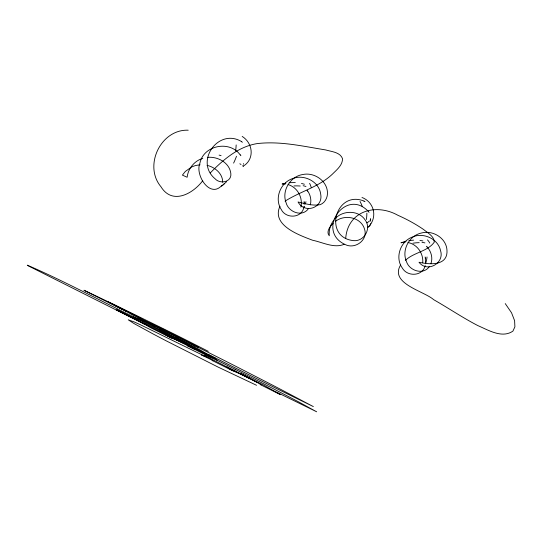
<?xml version="1.0" encoding="UTF-8"?>
<svg xmlns="http://www.w3.org/2000/svg" width="542" height="542" viewBox="0 0 542 542"><rect width="100%" height="100%" fill="white"/><g stroke="black" fill="none" stroke-linecap="round" stroke-linejoin="round"><path stroke-width="0.81" d="M304.204 204.375L304.143 202.464M222.66 182.288C222.904 173.664 214.856 167.099 207.024 165.344M425.578 263.778L425.307 258.039M345.688 238.568C347.632 210.879 375.891 202.945 397.896 215.289C406.839 219.232 415.443 223.948 423.512 229.449C427.611 232.884 434.115 236.102 434.291 242.132C427.645 251.549 413.722 252.355 405.423 260.336M370.809 223.636L369.854 225.736L367.971 227.254A17.94 17.744 10.8 0 0 361.975 197.478M303.927 206.827C302.375 218.277 285.98 219.185 281.244 209.469C274.089 198.629 280.404 182.627 292.517 178.623C304.069 173.894 319.265 181.584 320.728 194.354C323.242 207.85 304.665 214.185 298.053 201.976C305.268 203.704 312.937 206.048 320.227 204.666C324.597 202.965 327.307 198.365 327.456 193.779C327.985 181.367 314.577 171.997 302.903 174.497C290.316 176.319 281.474 190.689 286.068 202.674C288.412 212.132 302.402 217.559 308.52 208.528M310.275 204.876C311.657 200.228 310.458 195.093 307.775 191.143M425.199 265.58C422.835 276.332 407.401 277.057 402.313 268.039C394.854 257.796 400.172 241.976 411.683 237.308C422.733 231.929 438.031 238.392 440.571 250.736C444.603 263.127 427.265 273.114 418.993 262.233C429.603 264.706 447.977 266.122 446.981 250.268C446.398 238.094 432.753 229.822 421.412 233.013C409.305 235.587 401.439 249.916 406.398 261.4C409.271 270.919 423.634 275.492 429.549 266.271M430.897 263.669C433.044 258.019 431.175 251.468 427.238 247.064M279.963 206.245C271.149 225.296 299.326 235.181 312.585 240.242C322.524 242.247 334.245 248.629 344.143 244.279M221.8 185.459C210.018 198.745 194.883 174.924 199.863 163.379C203.27 145.263 229.706 139.978 240.174 154.883M400.572 265.065C389.373 283.574 424.081 291.095 433.661 299.672C448.491 308.12 462.658 317.714 477.814 325.586C488.342 330.058 502.014 338.689 512.935 331.101L514.9 326.826L514.602 320.674L511.546 312.795L505.239 303.595M333.953 220.032C330.376 224.381 328.669 230.201 329.299 235.804C325.749 231.678 330.139 226.509 333.018 223.44M202.735 180.723C192.823 193.894 172.22 205.181 160.927 186.692C143.312 165.689 160.811 129.084 188.216 130.202M334.97 218.88C342.639 210.1 358.587 209.869 365.193 220.011C371.656 228.46 364.231 241.576 353.716 240.648C322.646 237.687 335.491 189.619 364.041 201.075M210.276 172.912C223.216 159.782 238.216 146.665 257.043 143.616C280.058 140.866 303.073 146.286 325.701 149.938C331.494 151.692 340.078 152.092 342.53 158.664C342.605 165.249 336.663 169.842 332.429 174.118C318.967 186.915 300.417 191.401 285.072 201.136M221.502 186.252L226.583 181.706M222.87 185.025L224.673 183.433M335.342 221.454C344.522 214.002 361.06 217.118 364.542 229.13C368.248 240.052 355.064 249.496 345.315 244.605C315.363 231.122 345.891 187.119 368.391 211.536M202.796 158.332C194.429 160.818 188.067 168.589 187.132 177.254L182.403 175.127L185.337 171.441L191.726 166.909L195.418 165.547L200.066 164.768M282.219 183.975L285.898 183.135M406.066 241.197L400.965 242.816A17.94 16.368 65.9 0 1 405.057 242.24M408.864 240.621L413.675 240.126M289.191 182.681L295.288 182.559M207.417 157.39C217.477 156.238 229.449 162.593 230.811 173.311C232.023 182.173 220.106 184.483 215.032 178.731C194.422 161.563 218.331 127.641 241.515 141.564M419.921 240.418L422.902 240.946M195.337 349.482L187.315 345.647L209.652 357.029L217.037 360.091L209.104 355.979A31.802 0.888 26.5 0 0 202.654 352.551L201.522 351.961M301.494 183.447L304.401 184.246M196.97 346.839L197.789 347.076A124.951 3.489 26.5 0 0 198.697 347.219L190.757 343.343A47.771 1.335 26.5 0 0 188.413 342.049L159.558 327.47L146.658 321.65M280.065 394.427L280.065 394.427A41.145 1.152 26.5 0 1 280.641 394.623L263.859 385.267L226.956 366.981L236.17 371.771L228.189 367.923M138.054 318.933L133.061 316.955A139.687 3.902 26.5 0 0 142.106 321.392L143.095 322.009A59.451 1.66 26.5 0 0 143.508 322.26L145.771 323.52M172.884 338.56L171.611 338.14A14.072 0.393 26.5 0 1 171.496 338.1L171.407 338.066M233.378 371.033L234.693 371.555M233.27 370.992L233.006 370.891A12.48 0.346 26.5 0 1 232.891 370.843L232.796 370.803M163.04 329.956L166.597 331.487M214.524 357.998L215.228 358.303L210.716 355.972M166.509 331.447L168.691 332.395M162.343 329.651L162.973 329.929M194.646 345.945L168.04 332.456L175.906 336.243L171.482 333.737A55.867 1.558 26.5 0 0 169.985 332.903L161.367 328.371M162.417 329.685L161.557 329.312M161.475 329.279L160.513 328.852M168.528 332.327L169.687 332.829M168.244 334.699L173.271 336.907M170.256 337.449L167.525 335.83A73.942 2.066 26.5 0 0 162.376 332.903A51.341 1.436 26.5 0 0 160.114 331.663L160.744 331.948M169.517 332.754L170.554 333.215L169.985 332.903M160.107 331.663L162.119 332.564M160.385 328.798L160.039 328.642M240.506 374.027L249.55 378.194L248.27 377.517M161.191 332.144L164.151 333.493M213.358 357.49L212.6 357.137M171.238 337.991L150.601 327.727A23.496 0.657 26.5 0 1 150.385 327.598L150.263 327.531M256.562 385.294L218.08 367.083L166.428 340.952A107.059 2.988 26.5 0 1 153.345 334.082L133.86 323.459L128.251 319.814L133.982 321.86A48.916 1.369 26.5 0 1 140.446 324.773L205.77 356.677M167.044 334.163L145.818 323.54M159.49 328.391L158.603 327.991M162.607 332.788L163.379 333.134M134.511 318.764L134.965 319.001L133.691 318.418A34.295 0.955 26.5 0 0 131.205 317.3L128.881 316.108M163.643 333.255L170.642 336.568M113.42 304.604L108.278 301.982L108.82 302.233M161.868 330.783L197.444 348.431L211.001 356.162M181.096 340.444L183.772 341.697L181.916 340.694M164.395 333.601L168.176 335.383M184.131 343.377L176.848 340.119A73.475 2.053 26.5 0 0 172.918 338.574M108.739 302.199L109.308 302.463M158.176 327.788L157.79 327.605M116.957 309.997L119.369 311.237M109.389 302.504L110.324 302.944M118.529 310.742L116.706 309.882L117.147 310.105M117.207 310.112L119.084 311.006M110.263 302.91L111.151 303.337M157.356 327.402L156.692 327.083M118.8 310.871L119.646 311.277M119.362 311.142L121.13 311.989A13.36 0.373 26.5 0 1 124.254 313.52L124.992 313.886M119.938 311.413L121.13 311.989A13.252 0.373 26.5 0 1 124.497 313.642L162.336 332.883M111.232 303.378L113.17 304.326M170.493 336.494L170.933 336.711M170.784 336.636L171.529 337.002M171.38 336.928L172.132 337.293M171.983 337.219L173.664 338.052M173.515 337.971L174.436 338.432M144.714 324.312L29.153 266.285A17.33 0.481 26.5 0 1 27.296 265.18C63.407 280.675 101.09 301.128 137.302 318.669M164.646 334.177L194.266 348.872M126.198 311.379L83.956 290.234L110.297 302.775A251.264 7.019 26.5 0 1 125.69 310.241L135.446 314.99A219.103 6.118 26.5 0 1 145.452 319.888L175.208 334.583A88.414 2.466 26.5 0 1 189.734 341.88L208.311 351.338M145.534 321.006L174.809 335.613M174.28 338.357L193.521 347.903A16.064 0.447 26.5 0 1 201.475 351.941M174.592 338.506L175.134 338.777M113.095 304.292L113.691 304.59M113.474 304.482L135.859 315.681L149.999 323.547M174.822 338.621L175.649 339.035M125.073 313.926L127.716 315.254M175.506 338.967L175.94 339.177M276.447 392.09L316.67 411.798L298.669 401.927A137.187 3.828 26.5 0 0 291.555 398.187L281.562 392.984A113.441 3.171 26.5 0 0 270.925 387.489L235.052 369.278M197.6 347.029L221.813 359.217A185.92 5.19 26.5 0 1 237.22 367.036L265.384 381.46A319.048 8.909 26.5 0 1 280.817 389.434L313.351 406.595L277.301 388.939A368.269 10.284 26.5 0 1 252.369 376.5L207.999 354.238M175.798 339.109L180.486 341.487M125.649 314.218L126.245 314.516M229.679 368.641L257.382 382.537M212.986 360.891L232.423 370.633M261.136 385.016L279.794 394.366A21.511 0.603 26.5 0 1 279.943 394.393L279.909 394.386A23.252 0.65 26.5 0 0 279.841 394.366M113.766 304.624L114.511 305.004M155.161 326.325L155.73 326.609L132.248 314.787M161.611 330.884L189.327 344.895A94.342 2.635 26.5 0 1 190.005 345.315L191.97 346.589M127.133 314.956L131.767 317.327M240.804 373.675L243.656 375.125M175.262 337.239L177.105 338.174M155.1 326.291L154.727 326.101M171.042 337.896L170.351 337.51M114.437 304.963L116.503 306.034M108.278 301.982L108.746 302.219M128.874 315.844L130.27 316.555M118.922 311.006L122.052 312.605M112.953 304.367L116.13 305.993M115.744 305.796L119.592 307.768M176.821 338.032L177.383 338.316M121.604 312.375L129.342 316.345M243.487 375.037L244.313 375.464M119.213 307.571L121.896 308.954L119.267 307.51M177.241 338.242L179.537 339.434M212.369 357.015L192.864 347.158A29.051 0.813 26.5 0 1 192.417 346.88L192.241 346.765M180.181 341.325L181.089 341.799M244.151 375.376L244.964 375.796M165.019 333.201L162.851 331.941M180.791 341.643L191.041 347.076A57.608 1.606 26.5 0 1 195.316 349.475M244.801 375.714L245.594 376.121M131.178 317.023L132.336 317.626M245.438 376.04L246.278 376.473M212.884 360.837L210.811 359.509A135.906 3.794 26.5 0 1 201.522 354.976L206.563 356.812L206.292 356.507A16.646 0.467 26.5 0 0 205.974 356.297L205.127 355.803M154.314 325.884L153.61 325.518M160.276 329.956L167.932 333.96L159.633 329.922L162.634 331.806M246.109 376.385L248.426 377.598M132.052 317.476L132.898 317.917M179.402 339.36L181.252 340.335M132.621 317.768L138.461 320.864M116.435 306L117.844 306.738M153.284 325.349L152.505 324.929M117.614 306.623L118.434 307.057M181.136 340.274L182.024 340.749M118.142 306.901L118.996 307.361M118.718 307.212L119.531 307.653M151.963 324.631L151.042 324.13M131.936 314.611L123.068 309.611A58.658 1.64 26.5 0 0 119.945 307.876M150.974 324.089L149.863 323.466M212.146 356.9L211.956 356.785M254.239 380.741L256.576 382.069A64.586 1.802 26.5 0 1 260.519 384.529M185.113 342.442L188.724 344.529M146.32 325.227L149.999 327.375M239.842 163.759L241.027 164.497M211.671 356.609L211.407 356.44M231.78 370.2L230.404 369.278A74.884 2.093 26.5 0 0 228.196 367.93M260.546 384.542L261.02 384.928M242.653 165.696L243.324 166.353M370.22 219.91L370.694 221.183M307.029 190.256A22.208 18.719 7.5 0 1 307.7 191.177M309.584 183.379A85.534 34.539 -39 0 1 311.169 187.41M303.134 185.689A73.59 40.718 -32.1 0 1 305.966 186.489M293.96 185.947A74.078 45.779 -46.8 0 1 300.221 186.028M282.226 184.05A17.94 16.199 69.2 0 1 285.302 184.043M288.087 184.571A17.94 16.199 69.2 0 1 300.864 207.139M305.959 201.712A85.534 52.289 4.1 0 1 305.281 203.988M304.421 206.258A85.534 52.289 4.1 0 1 303.757 207.762M304.103 201.441A22.208 17.249 25 0 1 304.225 202.471M426.385 246.264A22.208 19.248 -1 0 1 427.177 247.111M427.475 239.916A85.534 32.222 -46.3 0 1 429.752 243.087M422.008 242.342A73.59 42.703 -41.6 0 1 424.921 242.891M412.957 243.202A74.078 47.134 -56.8 0 1 419.19 242.667M407.902 242.504A17.94 16.368 65.9 0 1 422.746 262.741M427.028 256.976A85.534 49.159 -3.9 0 1 425.843 262.911M425.111 256.996A22.208 17.852 17.6 0 1 425.382 258.033M240.309 154.843A22.208 15.291 12.8 0 1 240.885 155.696M236.502 156.231A85.534 51.876 -31 0 1 233.595 163.108M243.48 163.576A73.59 10.345 7.2 0 1 243.527 164.226M221.061 155.649A74.078 5.257 19.3 0 1 219.103 155.093M242.186 136.421A17.94 16.572 45 0 1 243.155 166.143M236.17 144.944A85.534 24.16 -68.6 0 1 235.648 150.954M241.427 141.658A22.208 17.527 0.1 0 1 242.437 142.241M368.445 211.509A22.208 17.703 -11.9 0 1 369.034 212.362M366.859 213.142A85.534 49.864 -31.1 0 1 366.385 219.503M370.525 218.521A73.59 21.924 -6.8 0 1 370.633 219.869M369.515 220.973A74.078 20.068 6.4 0 1 366.941 222.816M360.044 201.441A85.534 36.165 -75.1 0 1 362.293 206.509M364 201.136A22.208 18.801 -31.4 0 1 365.01 201.61M216.759 360.098A255.316 7.127 26.5 0 1 235.052 369.278M138.569 320.918A66.68 1.863 26.5 0 1 146.225 325.18M234.727 371.568A71.388 1.992 26.5 0 1 240.445 373.994M205.161 355.816A96.063 2.683 26.5 0 1 227.945 367.503M196.834 346.772A37.94 1.057 26.5 0 1 194.768 346.006M173.359 336.955A67.418 1.883 26.5 0 1 181.001 340.396M167.979 334.583A35.122 0.982 26.5 0 1 167.58 334.407M139.104 319.048A93.028 2.595 26.5 0 1 160.195 329.915M139.267 319.224A57.574 1.606 26.5 0 1 137.973 318.892M240.817 373.682A14.729 0.413 26.5 0 1 243.148 374.868M248.466 377.618A30.162 0.84 26.5 0 1 254.164 380.708M182.451 340.979A28.333 0.793 26.5 0 1 185.093 342.429"/></g></svg>
